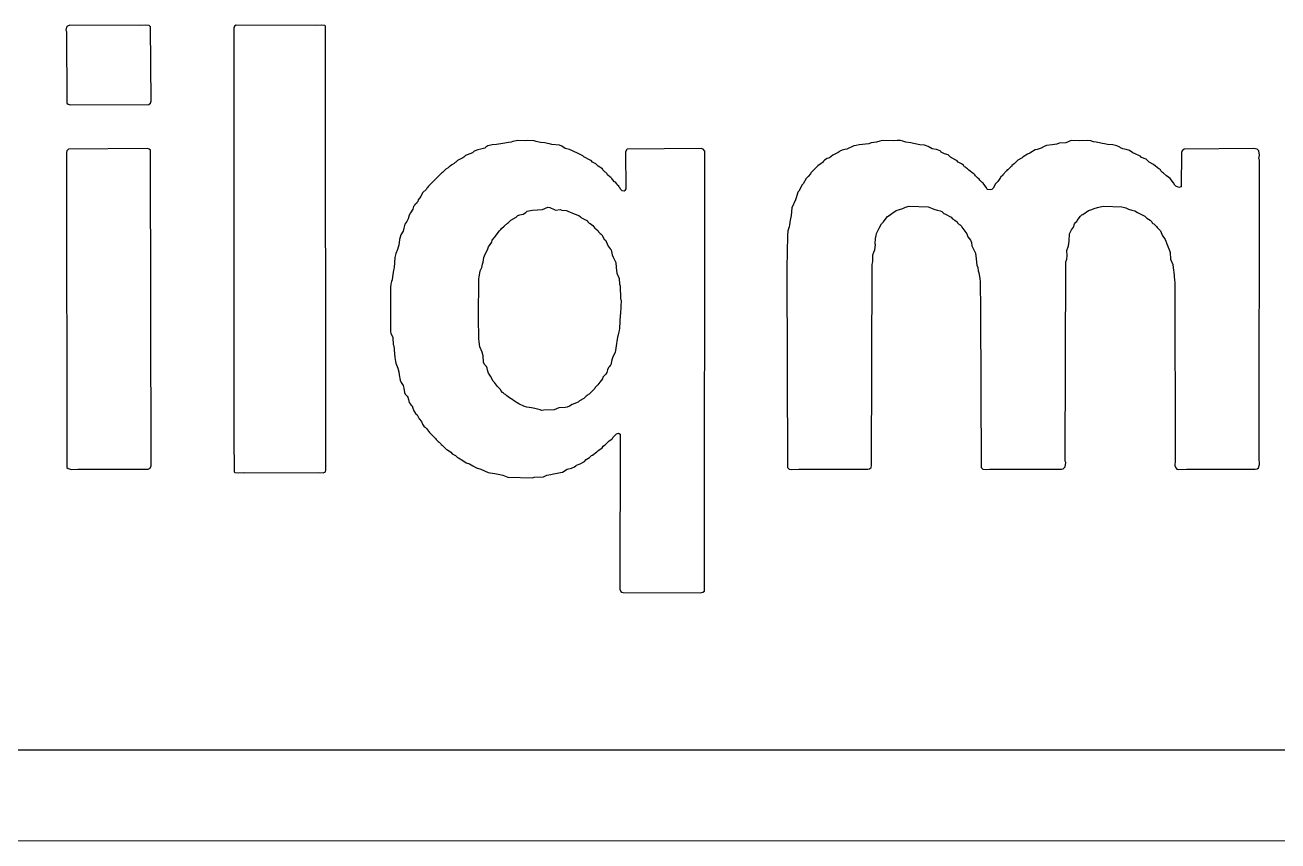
# Model space of a CAD drawing. Header units: millimetres. Extents: x -3 to 175, y -4 to 177.
# Drawn here: x 101.076 to 104.495, y 55.553 to 57.781 of the extents above; entities that cross this region are included whole.
import ezdxf

# ---------------------------------------------------------------- set-up
doc = ezdxf.new("R2010")
doc.units = ezdxf.units.MM
doc.layers.add('TopOverlay', color=2, linetype='Continuous')

msp = doc.modelspace()

# ---------------------------------------------------------------- linework, layer by layer
at = {"layer": 'TopOverlay'}
for p, q in [((101.1884, 57.7747), (101.1871, 57.7669)), ((101.1871, 57.7669), (101.1884, 57.7629)), ((101.191, 57.7773), (101.1884, 57.7747)), ((101.1884, 57.7629), (101.1897, 57.5674)), ((101.1976, 57.78), (101.191, 57.7773)), ((101.3885, 57.7793), (101.1976, 57.78)), ((101.4055, 57.7806), (101.3885, 57.7793)), ((101.4147, 57.7793), (101.4055, 57.7806)), ((101.418, 57.776), (101.4147, 57.7793)), ((101.4193, 57.5727), (101.418, 57.776)), ((101.6469, 57.778), (101.645, 57.7721)), ((101.645, 57.7721), (101.645, 56.6557)), ((101.6515, 57.78), (101.6469, 57.778)), ((101.8673, 57.7793), (101.6515, 57.78)), ((101.8844, 57.7806), (101.8673, 57.7793)), ((101.8936, 57.7793), (101.8844, 57.7806)), ((101.8955, 57.7773), (101.8936, 57.7793)), ((101.8968, 56.5665), (101.8955, 57.7773)), ((101.1897, 57.5674), (101.193, 57.5642)), ((101.193, 57.5642), (101.1983, 57.5629)), ((101.1983, 57.5629), (101.4141, 57.5635)), ((101.4141, 57.5635), (101.4147, 57.5642)), ((101.4147, 57.5642), (101.418, 57.5674)), ((101.418, 57.5674), (101.4193, 57.5727)), ((102.3357, 57.4487), (102.333, 57.4474)), ((102.3383, 57.4513), (102.3357, 57.4487)), ((102.3508, 57.4533), (102.3383, 57.4513)), ((102.3626, 57.4546), (102.3508, 57.4533)), ((102.3796, 57.4572), (102.3626, 57.4546)), ((102.3954, 57.4599), (102.3796, 57.4572)), ((102.4019, 57.4612), (102.3954, 57.4599)), ((102.4072, 57.4625), (102.4019, 57.4612)), ((102.4157, 57.4645), (102.4072, 57.4625)), ((102.4196, 57.4658), (102.4157, 57.4645)), ((102.4419, 57.4645), (102.4196, 57.4658)), ((102.4459, 57.4658), (102.4419, 57.4645)), ((102.4655, 57.4645), (102.4459, 57.4658)), ((102.4708, 57.4631), (102.4655, 57.4645)), ((102.4819, 57.4599), (102.4708, 57.4631)), ((102.4938, 57.4586), (102.4819, 57.4599)), ((102.5016, 57.4572), (102.4938, 57.4586)), ((102.5069, 57.4559), (102.5016, 57.4572)), ((102.5134, 57.4546), (102.5069, 57.4559)), ((102.5338, 57.4527), (102.5134, 57.4546)), ((102.5403, 57.45), (102.5338, 57.4527)), ((102.5495, 57.4435), (102.5403, 57.45)), ((103.3373, 57.4507), (103.3183, 57.4422)), ((103.3439, 57.452), (103.3373, 57.4507)), ((103.3517, 57.4533), (103.3439, 57.452)), ((103.3786, 57.4566), (103.3517, 57.4533)), ((103.3852, 57.4592), (103.3786, 57.4566)), ((103.3996, 57.4605), (103.3852, 57.4592)), ((103.4081, 57.4638), (103.3996, 57.4605)), ((103.4147, 57.4651), (103.4081, 57.4638)), ((103.4468, 57.4645), (103.4147, 57.4651)), ((103.456, 57.4658), (103.4468, 57.4645)), ((103.4573, 57.4658), (103.456, 57.4658)), ((103.4646, 57.4651), (103.4573, 57.4658)), ((103.4711, 57.4638), (103.4646, 57.4651)), ((103.4796, 57.4605), (103.4711, 57.4638)), ((103.4928, 57.4592), (103.4796, 57.4605)), ((103.5, 57.4572), (103.4928, 57.4592)), ((103.5052, 57.4559), (103.5, 57.4572)), ((103.5177, 57.454), (103.5052, 57.4559)), ((103.5308, 57.4527), (103.5177, 57.454)), ((103.54, 57.4487), (103.5308, 57.4527)), ((103.5511, 57.4428), (103.54, 57.4487)), ((103.8568, 57.4494), (103.8489, 57.4441)), ((103.8634, 57.452), (103.8568, 57.4494)), ((103.8785, 57.454), (103.8634, 57.452)), ((103.8916, 57.4553), (103.8785, 57.454)), ((103.8981, 57.4579), (103.8916, 57.4553)), ((103.9165, 57.4592), (103.8981, 57.4579)), ((103.9309, 57.4658), (103.9165, 57.4592)), ((103.9545, 57.4645), (103.9309, 57.4658)), ((103.9755, 57.4658), (103.9545, 57.4645)), ((103.9847, 57.4645), (103.9755, 57.4658)), ((103.9913, 57.4618), (103.9847, 57.4645)), ((103.9991, 57.4605), (103.9913, 57.4618)), ((104.0083, 57.4592), (103.9991, 57.4605)), ((104.0155, 57.4572), (104.0083, 57.4592)), ((104.0221, 57.4559), (104.0155, 57.4572)), ((104.03, 57.4546), (104.0221, 57.4559)), ((104.0444, 57.4533), (104.03, 57.4546)), ((104.0549, 57.4507), (104.0444, 57.4533)), ((104.0634, 57.4474), (104.0549, 57.4507)), ((101.1897, 57.4376), (101.1884, 57.4323)), ((101.1884, 57.4323), (101.1884, 57.4113)), ((101.1943, 57.4422), (101.1897, 57.4376)), ((101.4095, 57.4435), (101.1943, 57.4422)), ((101.4147, 57.4422), (101.4095, 57.4435)), ((101.418, 57.4389), (101.4147, 57.4422)), ((101.4193, 56.577), (101.418, 57.4389)), ((102.2701, 57.4185), (102.2556, 57.4107)), ((102.2727, 57.4199), (102.2701, 57.4185)), ((102.2773, 57.4244), (102.2727, 57.4199)), ((102.2898, 57.429), (102.2773, 57.4244)), ((102.2963, 57.4317), (102.2898, 57.429)), ((102.3009, 57.4363), (102.2963, 57.4317)), ((102.3114, 57.4402), (102.3009, 57.4363)), ((102.3199, 57.4422), (102.3114, 57.4402)), ((102.3304, 57.4448), (102.3199, 57.4422)), ((102.333, 57.4474), (102.3304, 57.4448)), ((102.5613, 57.4408), (102.5495, 57.4435)), ((102.5836, 57.4304), (102.5613, 57.4408)), ((102.598, 57.4238), (102.5836, 57.4304)), ((102.6007, 57.4212), (102.598, 57.4238)), ((102.6177, 57.412), (102.6007, 57.4212)), ((102.7168, 57.4402), (102.7142, 57.4336)), ((102.7142, 57.4336), (102.7148, 57.3333)), ((102.7187, 57.4422), (102.7168, 57.4402)), ((102.9208, 57.4435), (102.7187, 57.4422)), ((102.926, 57.4422), (102.9208, 57.4435)), ((102.9306, 57.4363), (102.926, 57.4422)), ((102.93, 56.2352), (102.9306, 57.4363)), ((103.2645, 57.4159), (103.2579, 57.412)), ((103.271, 57.4185), (103.2645, 57.4159)), ((103.2802, 57.4251), (103.271, 57.4185)), ((103.2947, 57.433), (103.2802, 57.4251)), ((103.2973, 57.4343), (103.2947, 57.433)), ((103.2993, 57.4363), (103.2973, 57.4343)), ((103.3058, 57.4389), (103.2993, 57.4363)), ((103.313, 57.4408), (103.3058, 57.4389)), ((103.3183, 57.4422), (103.313, 57.4408)), ((103.5636, 57.4408), (103.5511, 57.4428)), ((103.5728, 57.4369), (103.5636, 57.4408)), ((103.5754, 57.4356), (103.5728, 57.4369)), ((103.5761, 57.4336), (103.5754, 57.4356)), ((103.5846, 57.429), (103.5761, 57.4336)), ((103.5951, 57.4264), (103.5846, 57.429)), ((103.6016, 57.4199), (103.5951, 57.4264)), ((103.6161, 57.412), (103.6016, 57.4199)), ((103.7971, 57.4185), (103.7853, 57.412)), ((103.7997, 57.4212), (103.7971, 57.4185)), ((103.8115, 57.4277), (103.7997, 57.4212)), ((103.8181, 57.4304), (103.8115, 57.4277)), ((103.8207, 57.433), (103.8181, 57.4304)), ((103.8325, 57.4395), (103.8207, 57.433)), ((103.8378, 57.4408), (103.8325, 57.4395)), ((103.8489, 57.4441), (103.8378, 57.4408)), ((104.0654, 57.4454), (104.0634, 57.4474)), ((104.072, 57.4428), (104.0654, 57.4454)), ((104.0805, 57.4408), (104.072, 57.4428)), ((104.0897, 57.4382), (104.0805, 57.4408)), ((104.0989, 57.4317), (104.0897, 57.4382)), ((104.1054, 57.429), (104.0989, 57.4317)), ((104.1172, 57.4238), (104.1054, 57.429)), ((104.1198, 57.4225), (104.1172, 57.4238)), ((104.1231, 57.4192), (104.1198, 57.4225)), ((104.1356, 57.4146), (104.1231, 57.4192)), ((104.1435, 57.4067), (104.1356, 57.4146)), ((104.232, 57.4323), (104.2307, 57.3392)), ((104.2333, 57.4376), (104.232, 57.4323)), ((104.2392, 57.4422), (104.2333, 57.4376)), ((104.4295, 57.4435), (104.2392, 57.4422)), ((104.4386, 57.4422), (104.4295, 57.4435)), ((104.4432, 57.4376), (104.4386, 57.4422)), ((104.4445, 57.4258), (104.4432, 57.4376)), ((104.4432, 57.4166), (104.4445, 57.4258)), ((104.4445, 57.4126), (104.4432, 57.4166)), ((101.1884, 57.4113), (101.1884, 57.41)), ((101.1884, 57.41), (101.1897, 56.573)), ((102.2242, 57.3871), (102.215, 57.3779)), ((102.2307, 57.391), (102.2242, 57.3871)), ((102.2333, 57.3936), (102.2307, 57.391)), ((102.236, 57.3949), (102.2333, 57.3936)), ((102.2399, 57.3989), (102.236, 57.3949)), ((102.2465, 57.4028), (102.2399, 57.3989)), ((102.2491, 57.4054), (102.2465, 57.4028)), ((102.2517, 57.4067), (102.2491, 57.4054)), ((102.2556, 57.4107), (102.2517, 57.4067)), ((102.6204, 57.4107), (102.6177, 57.412)), ((102.6243, 57.4067), (102.6204, 57.4107)), ((102.6335, 57.4015), (102.6243, 57.4067)), ((102.64, 57.3949), (102.6335, 57.4015)), ((102.6512, 57.3877), (102.64, 57.3949)), ((102.6525, 57.3851), (102.6512, 57.3877)), ((102.6584, 57.3792), (102.6525, 57.3851)), ((102.661, 57.3779), (102.6584, 57.3792)), ((103.2396, 57.3962), (103.2205, 57.3772)), ((103.2487, 57.4028), (103.2396, 57.3962)), ((103.2514, 57.4041), (103.2487, 57.4028)), ((103.2533, 57.4061), (103.2514, 57.4041)), ((103.2546, 57.4087), (103.2533, 57.4061)), ((103.2579, 57.412), (103.2546, 57.4087)), ((103.6187, 57.4107), (103.6161, 57.412)), ((103.6226, 57.4067), (103.6187, 57.4107)), ((103.6318, 57.4015), (103.6226, 57.4067)), ((103.6344, 57.4002), (103.6318, 57.4015)), ((103.6364, 57.3982), (103.6344, 57.4002)), ((103.6377, 57.3956), (103.6364, 57.3982)), ((103.6397, 57.3936), (103.6377, 57.3956)), ((103.6423, 57.3923), (103.6397, 57.3936)), ((103.6449, 57.3897), (103.6423, 57.3923)), ((103.6476, 57.3884), (103.6449, 57.3897)), ((103.6515, 57.3844), (103.6476, 57.3884)), ((103.6633, 57.3753), (103.6515, 57.3844)), ((103.7545, 57.3825), (103.744, 57.372)), ((103.7558, 57.3851), (103.7545, 57.3825)), ((103.7578, 57.3857), (103.7558, 57.3851)), ((103.7656, 57.3936), (103.7578, 57.3857)), ((103.7683, 57.3949), (103.7656, 57.3936)), ((103.7689, 57.3969), (103.7683, 57.3949)), ((103.7722, 57.4002), (103.7689, 57.3969)), ((103.7748, 57.4015), (103.7722, 57.4002)), ((103.7853, 57.412), (103.7748, 57.4015)), ((104.1553, 57.4002), (104.1435, 57.4067)), ((104.1605, 57.3949), (104.1553, 57.4002)), ((104.1697, 57.3884), (104.1605, 57.3949)), ((104.1723, 57.3871), (104.1697, 57.3884)), ((104.1743, 57.3851), (104.1723, 57.3871)), ((104.1756, 57.3825), (104.1743, 57.3851)), ((104.1802, 57.3779), (104.1756, 57.3825)), ((104.4439, 56.5986), (104.4445, 57.4126)), ((102.2124, 57.3766), (102.1763, 57.3405)), ((102.215, 57.3779), (102.2124, 57.3766)), ((102.6643, 57.3746), (102.661, 57.3779)), ((102.6656, 57.372), (102.6643, 57.3746)), ((102.6715, 57.3661), (102.6656, 57.372)), ((102.6741, 57.3648), (102.6715, 57.3661)), ((102.6774, 57.3615), (102.6741, 57.3648)), ((102.6787, 57.3589), (102.6774, 57.3615)), ((102.6846, 57.353), (102.6787, 57.3589)), ((102.6873, 57.3516), (102.6846, 57.353)), ((102.6905, 57.347), (102.6873, 57.3516)), ((102.6918, 57.3444), (102.6905, 57.347)), ((103.1995, 57.347), (103.1969, 57.3444)), ((103.2074, 57.3615), (103.1995, 57.347)), ((103.2133, 57.3674), (103.2074, 57.3615)), ((103.2192, 57.3746), (103.2133, 57.3674)), ((103.2205, 57.3772), (103.2192, 57.3746)), ((103.6659, 57.3739), (103.6633, 57.3753)), ((103.6679, 57.372), (103.6659, 57.3739)), ((103.6692, 57.3693), (103.6679, 57.372)), ((103.6751, 57.3634), (103.6692, 57.3693)), ((103.6797, 57.3602), (103.6751, 57.3634)), ((103.681, 57.3575), (103.6797, 57.3602)), ((103.6882, 57.3503), (103.681, 57.3575)), ((103.6909, 57.349), (103.6882, 57.3503)), ((103.6994, 57.3366), (103.6909, 57.349)), ((103.7243, 57.347), (103.7177, 57.3352)), ((103.7309, 57.3536), (103.7243, 57.347)), ((103.7322, 57.3562), (103.7309, 57.3536)), ((103.7374, 57.3641), (103.7322, 57.3562)), ((103.7387, 57.3667), (103.7374, 57.3641)), ((103.7427, 57.3693), (103.7387, 57.3667)), ((103.744, 57.372), (103.7427, 57.3693)), ((104.1828, 57.3766), (104.1802, 57.3779)), ((104.1907, 57.3687), (104.1828, 57.3766)), ((104.1972, 57.3648), (104.1907, 57.3687)), ((104.2005, 57.3615), (104.1972, 57.3648)), ((104.2097, 57.3497), (104.2005, 57.3615)), ((104.2136, 57.3431), (104.2097, 57.3497)), ((102.1553, 57.3129), (102.1487, 57.3038)), ((102.1605, 57.3221), (102.1553, 57.3129)), ((102.171, 57.3326), (102.1605, 57.3221)), ((102.1723, 57.3352), (102.171, 57.3326)), ((102.175, 57.3379), (102.1723, 57.3352)), ((102.1763, 57.3405), (102.175, 57.3379)), ((102.6958, 57.3405), (102.6918, 57.3444)), ((102.6971, 57.3379), (102.6958, 57.3405)), ((102.6997, 57.3352), (102.6971, 57.3379)), ((102.701, 57.3326), (102.6997, 57.3352)), ((102.7056, 57.328), (102.701, 57.3326)), ((102.7109, 57.3267), (102.7056, 57.328)), ((102.7128, 57.3287), (102.7109, 57.3267)), ((102.7148, 57.3333), (102.7128, 57.3287)), ((103.1825, 57.3182), (103.1799, 57.309)), ((103.1851, 57.3247), (103.1825, 57.3182)), ((103.1877, 57.3274), (103.1851, 57.3247)), ((103.1969, 57.3444), (103.1877, 57.3274)), ((103.7007, 57.3339), (103.6994, 57.3366)), ((103.7027, 57.332), (103.7007, 57.3339)), ((103.7092, 57.3306), (103.7027, 57.332)), ((103.7145, 57.332), (103.7092, 57.3306)), ((103.7177, 57.3352), (103.7145, 57.332)), ((104.2163, 57.3405), (104.2136, 57.3431)), ((104.2248, 57.3372), (104.2163, 57.3405)), ((104.2307, 57.3392), (104.2248, 57.3372)), ((102.1336, 57.2782), (102.1271, 57.2677)), ((102.1356, 57.2854), (102.1336, 57.2782)), ((102.1382, 57.288), (102.1356, 57.2854)), ((102.1395, 57.2906), (102.1382, 57.288)), ((102.1415, 57.2913), (102.1395, 57.2906)), ((102.1435, 57.2933), (102.1415, 57.2913)), ((102.1448, 57.2959), (102.1435, 57.2933)), ((102.1474, 57.2985), (102.1448, 57.2959)), ((102.1487, 57.3038), (102.1474, 57.2985)), ((102.4603, 57.2755), (102.4878, 57.2769)), ((102.4878, 57.2769), (102.5023, 57.2834)), ((102.5023, 57.2834), (102.5075, 57.2821)), ((102.5075, 57.2821), (102.5193, 57.2769)), ((102.5193, 57.2769), (102.5246, 57.2755)), ((102.5246, 57.2755), (102.5364, 57.2769)), ((102.5364, 57.2769), (102.5403, 57.2755)), ((103.1681, 57.2815), (103.1668, 57.2605)), ((103.1786, 57.3038), (103.1681, 57.2815)), ((103.1799, 57.309), (103.1786, 57.3038)), ((103.4534, 57.2742), (103.4626, 57.2769)), ((103.4626, 57.2769), (103.4711, 57.2801)), ((103.4711, 57.2801), (103.4783, 57.2834)), ((103.4783, 57.2834), (103.4888, 57.286)), ((103.4888, 57.286), (103.54, 57.2847)), ((103.54, 57.2847), (103.5492, 57.2808)), ((103.5492, 57.2808), (103.5557, 57.2782)), ((103.5557, 57.2782), (103.5649, 57.2755)), ((103.9782, 57.2742), (103.9873, 57.2769)), ((103.9873, 57.2769), (103.9939, 57.2795)), ((103.9939, 57.2795), (104.0024, 57.2828)), ((104.0024, 57.2828), (104.0096, 57.2847)), ((104.0096, 57.2847), (104.0188, 57.286)), ((104.0188, 57.286), (104.0687, 57.2847)), ((104.0687, 57.2847), (104.0726, 57.2834)), ((104.0726, 57.2834), (104.0798, 57.2815)), ((104.0798, 57.2815), (104.087, 57.2782)), ((104.087, 57.2782), (104.0962, 57.2755)), ((102.1172, 57.2447), (102.112, 57.2368)), ((102.1212, 57.2513), (102.1172, 57.2447)), ((102.1238, 57.2618), (102.1212, 57.2513)), ((102.1271, 57.2677), (102.1238, 57.2618)), ((102.3947, 57.2414), (102.4013, 57.248)), ((102.4013, 57.248), (102.4157, 57.2559)), ((102.4157, 57.2559), (102.4209, 57.2611)), ((102.4209, 57.2611), (102.4262, 57.2624)), ((102.4262, 57.2624), (102.4347, 57.2644)), ((102.4347, 57.2644), (102.4419, 57.269)), ((102.4419, 57.269), (102.4459, 57.2729)), ((102.4459, 57.2729), (102.4551, 57.2742)), ((102.4551, 57.2742), (102.4603, 57.2755)), ((102.5403, 57.2755), (102.5534, 57.2742)), ((102.5534, 57.2742), (102.5574, 57.2729)), ((102.5574, 57.2729), (102.5744, 57.2651)), ((102.5744, 57.2651), (102.5869, 57.2605)), ((102.5869, 57.2605), (102.5915, 57.2572)), ((102.5915, 57.2572), (102.5941, 57.2546)), ((102.5941, 57.2546), (102.6105, 57.246)), ((102.6105, 57.246), (102.6118, 57.2434)), ((102.6118, 57.2434), (102.6151, 57.2401)), ((103.1635, 57.248), (103.1622, 57.2349)), ((103.1654, 57.2565), (103.1635, 57.248)), ((103.1668, 57.2605), (103.1654, 57.2565)), ((103.4134, 57.2382), (103.4186, 57.2434)), ((103.4186, 57.2434), (103.4199, 57.246)), ((103.4199, 57.246), (103.4291, 57.2578)), ((103.4291, 57.2578), (103.4337, 57.2611)), ((103.4337, 57.2611), (103.4416, 57.2664)), ((103.4416, 57.2664), (103.4442, 57.2677)), ((103.4442, 57.2677), (103.4534, 57.2742)), ((103.5649, 57.2755), (103.5734, 57.2736)), ((103.5734, 57.2736), (103.578, 57.2716)), ((103.578, 57.2716), (103.5833, 57.2664)), ((103.5833, 57.2664), (103.5859, 57.2651)), ((103.5859, 57.2651), (103.603, 57.2559)), ((103.603, 57.2559), (103.6069, 57.2519)), ((103.6069, 57.2519), (103.6135, 57.248)), ((103.6135, 57.248), (103.6194, 57.2434)), ((103.6194, 57.2434), (103.6207, 57.2408)), ((103.9434, 57.2421), (103.946, 57.2447)), ((103.946, 57.2447), (103.9473, 57.2473)), ((103.9473, 57.2473), (103.9565, 57.2592)), ((103.9565, 57.2592), (103.9598, 57.2624)), ((103.9598, 57.2624), (103.9624, 57.2637)), ((103.9624, 57.2637), (103.9782, 57.2742)), ((104.0962, 57.2755), (104.1048, 57.2736)), ((104.1048, 57.2736), (104.112, 57.269)), ((104.112, 57.269), (104.1317, 57.2585)), ((104.1317, 57.2585), (104.1369, 57.2532)), ((104.1369, 57.2532), (104.1461, 57.248)), ((104.1461, 57.248), (104.1507, 57.2434)), ((104.1507, 57.2434), (104.152, 57.2408)), ((102.1074, 57.2178), (102.1015, 57.208)), ((102.1094, 57.2264), (102.1074, 57.2178)), ((102.112, 57.2368), (102.1094, 57.2264)), ((102.3613, 57.2067), (102.3704, 57.2185)), ((102.3704, 57.2185), (102.3744, 57.2224)), ((102.3744, 57.2224), (102.3757, 57.225)), ((102.3757, 57.225), (102.3836, 57.2316)), ((102.3836, 57.2316), (102.3921, 57.2401)), ((102.3921, 57.2401), (102.3947, 57.2414)), ((102.6151, 57.2401), (102.6177, 57.2388)), ((102.6177, 57.2388), (102.6249, 57.2329)), ((102.6249, 57.2329), (102.6308, 57.2257)), ((102.6308, 57.2257), (102.6335, 57.2244)), ((102.6335, 57.2244), (102.6394, 57.2185)), ((102.6394, 57.2185), (102.6407, 57.2159)), ((102.6407, 57.2159), (102.6453, 57.2113)), ((102.6453, 57.2113), (102.6479, 57.21)), ((102.6479, 57.21), (102.6499, 57.208)), ((103.1576, 57.2185), (103.1563, 57.2054)), ((103.1609, 57.2296), (103.1576, 57.2185)), ((103.1622, 57.2349), (103.1609, 57.2296)), ((103.3983, 57.206), (103.3996, 57.2113)), ((103.3996, 57.2113), (103.4068, 57.2264)), ((103.4068, 57.2264), (103.4134, 57.2382)), ((103.6207, 57.2408), (103.6253, 57.2362)), ((103.6253, 57.2362), (103.6279, 57.2349)), ((103.6279, 57.2349), (103.6312, 57.2316)), ((103.6312, 57.2316), (103.6325, 57.229)), ((103.6325, 57.229), (103.6456, 57.2106)), ((103.6456, 57.2106), (103.6489, 57.2021)), ((103.925, 57.1909), (103.9263, 57.2106)), ((103.9263, 57.2106), (103.9277, 57.2145)), ((103.9277, 57.2145), (103.9316, 57.2211)), ((103.9316, 57.2211), (103.9368, 57.229)), ((103.9368, 57.229), (103.9401, 57.2375)), ((103.9401, 57.2375), (103.9434, 57.2421)), ((104.152, 57.2408), (104.154, 57.2388)), ((104.154, 57.2388), (104.1566, 57.2375)), ((104.1566, 57.2375), (104.1638, 57.2303)), ((104.1638, 57.2303), (104.1651, 57.2277)), ((104.1651, 57.2277), (104.1743, 57.2185)), ((104.1743, 57.2185), (104.1782, 57.2093)), ((104.1782, 57.2093), (104.1795, 57.2067)), ((102.0943, 57.1745), (102.0917, 57.168)), ((102.0956, 57.1798), (102.0943, 57.1745)), ((102.0976, 57.1949), (102.0956, 57.1798)), ((102.1015, 57.208), (102.0976, 57.1949)), ((102.3389, 57.1699), (102.3403, 57.1752)), ((102.3403, 57.1752), (102.3494, 57.1883)), ((102.3494, 57.1883), (102.3508, 57.1936)), ((102.3508, 57.1936), (102.3567, 57.2008)), ((102.3567, 57.2008), (102.3599, 57.2041)), ((102.3599, 57.2041), (102.3613, 57.2067)), ((102.6499, 57.208), (102.6564, 57.1962)), ((102.6564, 57.1962), (102.6604, 57.1922)), ((102.6604, 57.1922), (102.6617, 57.1896)), ((102.6617, 57.1896), (102.6669, 57.1765)), ((102.6669, 57.1765), (102.6728, 57.1693)), ((103.1563, 57.2054), (103.1549, 57.1175)), ((103.395, 57.1673), (103.3963, 57.1804)), ((103.3957, 57.1837), (103.397, 57.1981)), ((103.3963, 57.1804), (103.3957, 57.1837)), ((103.397, 57.1981), (103.3983, 57.206)), ((103.6489, 57.2021), (103.6522, 57.1975)), ((103.6522, 57.1975), (103.6561, 57.1936)), ((103.6561, 57.1936), (103.6587, 57.187)), ((103.6587, 57.187), (103.66, 57.1778)), ((103.66, 57.1778), (103.6692, 57.1581)), ((103.9185, 57.1647), (103.9237, 57.1778)), ((103.9237, 57.1778), (103.925, 57.1909)), ((104.1795, 57.2067), (104.1874, 57.1949)), ((104.1874, 57.1949), (104.1933, 57.1785)), ((104.1933, 57.1785), (104.1992, 57.1647)), ((102.0851, 57.1457), (102.0831, 57.1188)), ((102.0871, 57.1568), (102.0851, 57.1457)), ((102.0917, 57.168), (102.0871, 57.1568)), ((102.3258, 57.1332), (102.3278, 57.1457)), ((102.3278, 57.1457), (102.3298, 57.1503)), ((102.3298, 57.1503), (102.3389, 57.1699)), ((102.6728, 57.1693), (102.6748, 57.1673)), ((102.6748, 57.1673), (102.6761, 57.1621)), ((102.6761, 57.1621), (102.6781, 57.1535)), ((102.6781, 57.1535), (102.6807, 57.147)), ((102.6807, 57.147), (102.6879, 57.1319)), ((103.3891, 57.1535), (103.3917, 57.1601)), ((103.3898, 57.1358), (103.3891, 57.1535)), ((103.3917, 57.1601), (103.395, 57.1673)), ((103.6692, 57.1581), (103.6718, 57.1424)), ((103.6718, 57.1424), (103.6731, 57.1253)), ((103.9158, 57.1345), (103.9185, 57.1411)), ((103.9198, 57.1503), (103.9185, 57.1647)), ((103.9185, 57.1411), (103.9198, 57.1503)), ((104.1992, 57.1647), (104.2005, 57.1594)), ((104.2005, 57.1594), (104.2018, 57.1411)), ((104.2018, 57.1411), (104.2084, 57.1266)), ((102.0799, 57.1063), (102.0785, 57.0932)), ((102.0818, 57.1148), (102.0799, 57.1063)), ((102.0831, 57.1188), (102.0818, 57.1148)), ((102.3153, 57.0925), (102.318, 57.1096)), ((102.318, 57.1096), (102.3219, 57.1188)), ((102.3219, 57.1188), (102.3245, 57.128)), ((102.3245, 57.128), (102.3258, 57.1332)), ((102.6879, 57.1319), (102.6892, 57.1188)), ((102.6892, 57.1188), (102.6905, 57.103)), ((103.1549, 57.1175), (103.1563, 56.573)), ((103.3858, 56.5783), (103.3872, 57.1266)), ((103.3872, 57.1266), (103.3885, 57.1306)), ((103.3885, 57.1306), (103.3898, 57.1358)), ((103.6731, 57.1253), (103.6758, 57.1188)), ((103.6758, 57.1188), (103.6771, 57.1096)), ((103.6771, 57.1096), (103.6784, 57.1043)), ((103.9145, 56.5901), (103.9158, 57.1345)), ((104.2084, 57.1266), (104.2097, 57.1109)), ((104.2097, 57.1109), (104.211, 57.107)), ((104.211, 57.107), (104.2123, 57.0834)), ((102.0739, 57.0729), (102.0726, 57.0637)), ((102.0759, 57.0801), (102.0739, 57.0729)), ((102.0772, 57.0853), (102.0759, 57.0801)), ((102.0785, 57.0932), (102.0772, 57.0853)), ((102.3127, 56.981), (102.314, 57.0886)), ((102.314, 57.0886), (102.3153, 57.0925)), ((102.6905, 57.103), (102.6971, 57.0886)), ((102.6971, 57.0886), (102.6984, 57.0729)), ((102.6984, 57.0729), (102.6997, 57.0689)), ((103.6784, 57.1043), (103.681, 57.0886)), ((103.681, 57.0886), (103.6823, 57.0794)), ((103.6823, 57.0794), (103.6836, 57.0033)), ((104.2123, 57.0834), (104.2136, 57.0794)), ((104.2136, 57.0794), (104.2143, 56.5921)), ((102.0726, 57.0637), (102.0733, 56.9568)), ((102.6997, 57.0689), (102.701, 57.0335)), ((102.701, 57.0335), (102.7023, 57.0296)), ((102.7023, 57.0296), (102.701, 56.9928)), ((103.6836, 57.0033), (103.685, 56.573)), ((102.314, 56.9246), (102.3127, 56.981)), ((102.6997, 56.9889), (102.6984, 56.9535)), ((102.701, 56.9928), (102.6997, 56.9889)), ((102.0733, 56.9568), (102.0726, 56.943)), ((102.0726, 56.943), (102.0739, 56.939)), ((102.0739, 56.939), (102.0792, 56.9272)), ((102.6958, 56.943), (102.6925, 56.9279)), ((102.6971, 56.9469), (102.6958, 56.943)), ((102.6984, 56.9522), (102.6971, 56.9469)), ((102.6984, 56.9535), (102.6984, 56.9522)), ((102.0792, 56.9272), (102.0805, 56.9089)), ((102.0805, 56.9089), (102.0818, 56.9049)), ((102.0818, 56.9049), (102.0851, 56.8728)), ((102.3153, 56.9154), (102.314, 56.9246)), ((102.3166, 56.9023), (102.3153, 56.9154)), ((102.3232, 56.8879), (102.3166, 56.9023)), ((102.6892, 56.9049), (102.6873, 56.8925)), ((102.6912, 56.9226), (102.6892, 56.9049)), ((102.6925, 56.9279), (102.6912, 56.9226)), ((102.0851, 56.8728), (102.0864, 56.8623)), ((102.3258, 56.8774), (102.3232, 56.8879)), ((102.3271, 56.8603), (102.3258, 56.8774)), ((102.6774, 56.8669), (102.6741, 56.8531)), ((102.6787, 56.8721), (102.6774, 56.8669)), ((102.6859, 56.8872), (102.6787, 56.8721)), ((102.6873, 56.8925), (102.6859, 56.8872)), ((102.0864, 56.8623), (102.0877, 56.8571)), ((102.0877, 56.8571), (102.093, 56.8439)), ((102.093, 56.8439), (102.0956, 56.8334)), ((102.0956, 56.8334), (102.0969, 56.8256)), ((102.3298, 56.8538), (102.3271, 56.8603)), ((102.335, 56.8485), (102.3298, 56.8538)), ((102.337, 56.8439), (102.335, 56.8485)), ((102.3389, 56.8354), (102.337, 56.8439)), ((102.3403, 56.8302), (102.3389, 56.8354)), ((102.6636, 56.8321), (102.6604, 56.8275)), ((102.6656, 56.8393), (102.6636, 56.8321)), ((102.6682, 56.8459), (102.6656, 56.8393)), ((102.6709, 56.8485), (102.6682, 56.8459)), ((102.6722, 56.8512), (102.6709, 56.8485)), ((102.6741, 56.8531), (102.6722, 56.8512)), ((102.0969, 56.8256), (102.0995, 56.8111)), ((102.0995, 56.8111), (102.1022, 56.8046)), ((102.1022, 56.8046), (102.1074, 56.7967)), ((102.3455, 56.8223), (102.3403, 56.8302)), ((102.3534, 56.8079), (102.3455, 56.8223)), ((102.3567, 56.8046), (102.3534, 56.8079)), ((102.3626, 56.7974), (102.3567, 56.8046)), ((102.6387, 56.798), (102.6315, 56.7908)), ((102.6446, 56.8052), (102.6387, 56.798)), ((102.6512, 56.8144), (102.6446, 56.8052)), ((102.6525, 56.8197), (102.6512, 56.8144)), ((102.6604, 56.8275), (102.6525, 56.8197)), ((102.1074, 56.7967), (102.1094, 56.7895)), ((102.1094, 56.7895), (102.1113, 56.777)), ((102.1113, 56.777), (102.1133, 56.7724)), ((102.1133, 56.7724), (102.1186, 56.7672)), ((102.1186, 56.7672), (102.1199, 56.7646)), ((102.1199, 56.7646), (102.1225, 56.758)), ((102.3639, 56.7947), (102.3626, 56.7974)), ((102.3731, 56.7856), (102.3639, 56.7947)), ((102.3744, 56.7829), (102.3731, 56.7856)), ((102.379, 56.777), (102.3744, 56.7829)), ((102.3816, 56.7757), (102.379, 56.777)), ((102.3842, 56.7731), (102.3816, 56.7757)), ((102.3868, 56.7718), (102.3842, 56.7731)), ((102.3901, 56.7685), (102.3868, 56.7718)), ((102.3973, 56.7626), (102.3901, 56.7685)), ((102.6072, 56.7678), (102.6007, 56.7613)), ((102.6099, 56.7692), (102.6072, 56.7678)), ((102.6125, 56.7718), (102.6099, 56.7692)), ((102.6151, 56.7731), (102.6125, 56.7718)), ((102.6302, 56.7882), (102.6151, 56.7731)), ((102.6315, 56.7908), (102.6302, 56.7882)), ((102.1225, 56.758), (102.1238, 56.7501)), ((102.1238, 56.7501), (102.1297, 56.7429)), ((102.1297, 56.7429), (102.1317, 56.741)), ((102.1317, 56.741), (102.1343, 56.7344)), ((102.1343, 56.7344), (102.1363, 56.7272)), ((102.4065, 56.7574), (102.3973, 56.7626)), ((102.4091, 56.756), (102.4065, 56.7574)), ((102.4118, 56.7534), (102.4091, 56.756)), ((102.4236, 56.7469), (102.4118, 56.7534)), ((102.4387, 56.7396), (102.4236, 56.7469)), ((102.4452, 56.737), (102.4387, 56.7396)), ((102.4577, 56.7351), (102.4452, 56.737)), ((102.4669, 56.7337), (102.4577, 56.7351)), ((102.4813, 56.7298), (102.4669, 56.7337)), ((102.4852, 56.7285), (102.4813, 56.7298)), ((102.52, 56.7305), (102.4911, 56.7291)), ((102.5325, 56.7351), (102.52, 56.7305)), ((102.5495, 56.7364), (102.5325, 56.7351)), ((102.5548, 56.7377), (102.5495, 56.7364)), ((102.5613, 56.7403), (102.5548, 56.7377)), ((102.5685, 56.7449), (102.5613, 56.7403)), ((102.5849, 56.7508), (102.5685, 56.7449)), ((102.5889, 56.7547), (102.5849, 56.7508)), ((102.6007, 56.7613), (102.5889, 56.7547)), ((102.1363, 56.7272), (102.1409, 56.72)), ((102.1409, 56.72), (102.1454, 56.7167)), ((102.1454, 56.7167), (102.1513, 56.7055)), ((102.1513, 56.7055), (102.1573, 56.6983)), ((102.1573, 56.6983), (102.1605, 56.6911)), ((102.4911, 56.7291), (102.4852, 56.7285)), ((102.1605, 56.6911), (102.1618, 56.6885)), ((102.1618, 56.6885), (102.1651, 56.6839)), ((102.1651, 56.6839), (102.1677, 56.6826)), ((102.1677, 56.6826), (102.1723, 56.678)), ((102.1723, 56.678), (102.1737, 56.6754)), ((102.1737, 56.6754), (102.1796, 56.6681)), ((102.1796, 56.6681), (102.196, 56.6517)), ((102.68, 56.6544), (102.6899, 56.6642)), ((102.6899, 56.6642), (102.6951, 56.6668)), ((102.6951, 56.6668), (102.6997, 56.6636)), ((102.6997, 56.6636), (102.6991, 56.2405)), ((101.645, 56.6557), (101.645, 56.6544)), ((101.645, 56.6544), (101.6463, 56.5612)), ((102.196, 56.6517), (102.1973, 56.6491)), ((102.1973, 56.6491), (102.2032, 56.6432)), ((102.2032, 56.6432), (102.2058, 56.6419)), ((102.2058, 56.6419), (102.2104, 56.6373)), ((102.2104, 56.6373), (102.211, 56.6353)), ((102.211, 56.6353), (102.2137, 56.634)), ((102.2137, 56.634), (102.2255, 56.6222)), ((102.6505, 56.6262), (102.6538, 56.6308)), ((102.6538, 56.6308), (102.6571, 56.634)), ((102.6571, 56.634), (102.6597, 56.6353)), ((102.6597, 56.6353), (102.6702, 56.6458)), ((102.6702, 56.6458), (102.6768, 56.6498)), ((102.6768, 56.6498), (102.6787, 56.6517)), ((102.6787, 56.6517), (102.68, 56.6544)), ((102.2255, 56.6222), (102.2281, 56.6209)), ((102.2281, 56.6209), (102.2373, 56.6144)), ((102.2373, 56.6144), (102.2412, 56.6104)), ((102.2412, 56.6104), (102.2504, 56.6052)), ((102.2504, 56.6052), (102.2556, 56.5999)), ((102.2556, 56.5999), (102.2583, 56.5986)), ((102.2583, 56.5986), (102.2701, 56.5921)), ((102.602, 56.5894), (102.6072, 56.5947)), ((102.6072, 56.5947), (102.6164, 56.5999)), ((102.6164, 56.5999), (102.6217, 56.6052)), ((102.6217, 56.6052), (102.6243, 56.6065)), ((102.6243, 56.6065), (102.6361, 56.6157)), ((102.6361, 56.6157), (102.6387, 56.6183)), ((102.6387, 56.6183), (102.6413, 56.6196)), ((102.6413, 56.6196), (102.6505, 56.6262)), ((104.4445, 56.5809), (104.4439, 56.5986)), ((101.1897, 56.573), (101.193, 56.5698)), ((101.193, 56.5698), (101.2022, 56.5671)), ((101.2022, 56.5671), (101.2192, 56.5684)), ((101.2192, 56.5684), (101.4114, 56.5678)), ((101.4114, 56.5678), (101.4167, 56.5704)), ((101.4167, 56.5704), (101.4193, 56.577)), ((101.6463, 56.5612), (101.6482, 56.5593)), ((101.6482, 56.5593), (101.6574, 56.5579)), ((101.6574, 56.5579), (101.6719, 56.5593)), ((101.6719, 56.5593), (101.6758, 56.5579)), ((101.6758, 56.5579), (101.8772, 56.5586)), ((101.8772, 56.5586), (101.8896, 56.5579)), ((101.8896, 56.5579), (101.8955, 56.5612)), ((101.8955, 56.5612), (101.8968, 56.5665)), ((102.2701, 56.5921), (102.2793, 56.5855)), ((102.2793, 56.5855), (102.2884, 56.5829)), ((102.2884, 56.5829), (102.2976, 56.5776)), ((102.2976, 56.5776), (102.3055, 56.5724)), ((102.3055, 56.5724), (102.3094, 56.5711)), ((102.3094, 56.5711), (102.3107, 56.5711)), ((102.3107, 56.5711), (102.3199, 56.5684)), ((102.3199, 56.5684), (102.3396, 56.5593)), ((102.3396, 56.5593), (102.3449, 56.5579)), ((102.5233, 56.5566), (102.537, 56.5586)), ((102.537, 56.5586), (102.5423, 56.5599)), ((102.5423, 56.5599), (102.5554, 56.5678)), ((102.5554, 56.5678), (102.5666, 56.5711)), ((102.5666, 56.5711), (102.5751, 56.5743)), ((102.5751, 56.5743), (102.5784, 56.5776)), ((102.5784, 56.5776), (102.581, 56.5789)), ((102.581, 56.5789), (102.5902, 56.5829)), ((102.5902, 56.5829), (102.602, 56.5894)), ((103.1563, 56.573), (103.1609, 56.5684)), ((103.1609, 56.5684), (103.1661, 56.5671)), ((103.1661, 56.5671), (103.1871, 56.5684)), ((103.1871, 56.5684), (103.3753, 56.5678)), ((103.3753, 56.5678), (103.3806, 56.5691)), ((103.3806, 56.5691), (103.3845, 56.573)), ((103.3845, 56.573), (103.3858, 56.5783)), ((103.685, 56.573), (103.6895, 56.5684)), ((103.6895, 56.5684), (103.6987, 56.5671)), ((103.6987, 56.5671), (103.7079, 56.5684)), ((103.7079, 56.5684), (103.904, 56.5678)), ((103.904, 56.5678), (103.9093, 56.5691)), ((103.9093, 56.5691), (103.9145, 56.5743)), ((103.9158, 56.5862), (103.9145, 56.5901)), ((103.9145, 56.5743), (103.9158, 56.5862)), ((104.2143, 56.5921), (104.2136, 56.577)), ((104.2136, 56.577), (104.2176, 56.5704)), ((104.2176, 56.5704), (104.2195, 56.5684)), ((104.2195, 56.5684), (104.2248, 56.5671)), ((104.2248, 56.5671), (104.2458, 56.5684)), ((104.2458, 56.5684), (104.4327, 56.5678)), ((104.4327, 56.5678), (104.438, 56.5691)), ((104.438, 56.5691), (104.4419, 56.5717)), ((104.4419, 56.5717), (104.4445, 56.5809)), ((102.3449, 56.5579), (102.358, 56.5566)), ((102.358, 56.5566), (102.3672, 56.554)), ((102.3672, 56.554), (102.3796, 56.552)), ((102.3796, 56.552), (102.3934, 56.5461)), ((102.3934, 56.5461), (102.4616, 56.5448)), ((102.4616, 56.5448), (102.4655, 56.5461)), ((102.4655, 56.5461), (102.4905, 56.5474)), ((102.4905, 56.5474), (102.4997, 56.5514)), ((102.4997, 56.5514), (102.5108, 56.5534)), ((102.5108, 56.5534), (102.518, 56.5553)), ((102.518, 56.5553), (102.5233, 56.5566)), ((102.6991, 56.2405), (102.7017, 56.2339)), ((102.7017, 56.2339), (102.7043, 56.2326)), ((102.7043, 56.2326), (102.7082, 56.2313)), ((102.7082, 56.2313), (102.9188, 56.2306)), ((102.9188, 56.2306), (102.9254, 56.2319)), ((102.9254, 56.2319), (102.93, 56.2352)), ((107.5524, 55.8003), (98.2275, 55.8016)), ((98.2727, 55.553), (107.7262, 55.5543))]:
    msp.add_line(p, q, dxfattribs=at)

doc.saveas('drawing.dxf')
